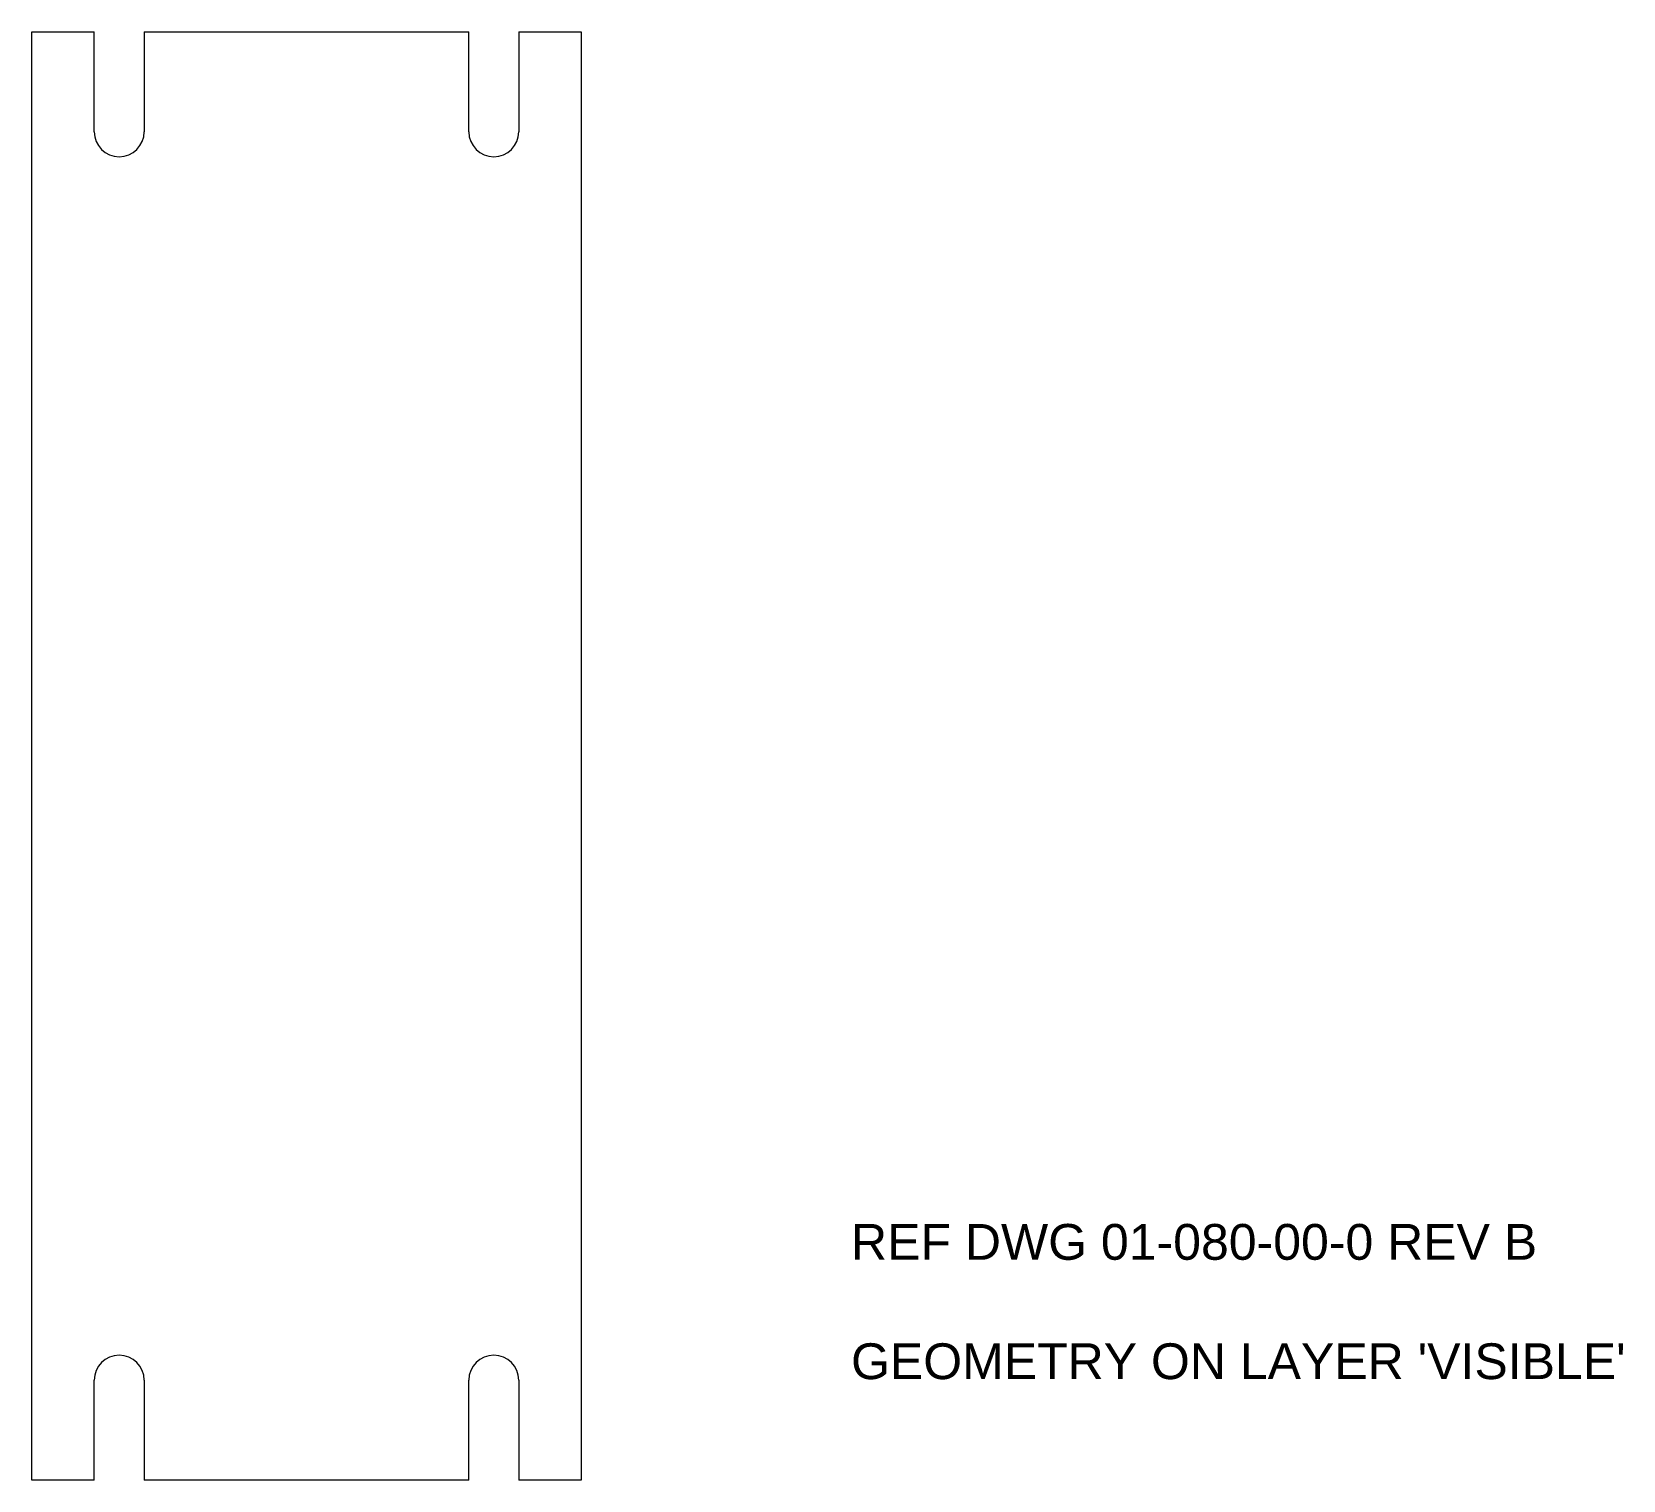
# Model space of a CAD drawing. Header units: inches. Extents: x 5.6 to 37.5, y -6.5 to 22.5.
import ezdxf

# ---------------------------------------------------------------- set-up
doc = ezdxf.new("R2010")
doc.units = ezdxf.units.IN
doc.header["$MEASUREMENT"] = 0
doc.layers.add('CONTINUOUS', color=7, linetype='Continuous', lineweight=0)
doc.layers.add('VISIBLE', color=7, linetype='Continuous', lineweight=0)
doc.styles.get("Standard").update_dxf_attribs({"font": 'txt', "height": 0.125})

msp = doc.modelspace()

# ---------------------------------------------------------------- linework, layer by layer
at = {"layer": 'VISIBLE'}
for p, q in [((5.606, -6.507), (5.606, 22.493)), ((5.606, 22.493), (6.856, 22.493)), ((6.856, 20.493), (6.856, 22.493)), ((7.856, 22.493), (14.356, 22.493)), ((7.856, 22.493), (7.856, 20.493)), ((14.356, 20.493), (14.356, 22.493)), ((15.356, 22.493), (15.356, 20.493)), ((15.356, 22.493), (16.606, 22.493)), ((16.606, 22.493), (16.606, -6.507)), ((6.856, -6.507), (6.856, -4.507)), ((7.856, -4.507), (7.856, -6.507)), ((14.356, -6.507), (14.356, -4.507)), ((15.356, -4.507), (15.356, -6.507)), ((6.856, -6.507), (5.606, -6.507)), ((14.356, -6.507), (7.856, -6.507)), ((16.606, -6.507), (15.356, -6.507))]:
    msp.add_line(p, q, dxfattribs=at)
for centre, start, end in [((7.356, 20.493), 180, 0), ((14.856, 20.493), 180, 0), ((7.356, -4.507), 0, 180), ((14.856, -4.507), 0, 180)]:
    msp.add_arc(centre, 0.5, start, end, dxfattribs=at)

# ---------------------------------------------------------------- texts
at = {"layer": 'CONTINUOUS', "insert": (22.012, -1.378), "char_height": 0.71667, "attachment_point": 1}
msp.add_mtext("{\\fArial|b0|i0|c0|p0;\\C7;REF DWG 01-080-00-0 REV B}{\\fArial|b0|i0|c0|p0;\\C7;\\P}{\\fArial|b0|i0|c0|p0;\\C7;\\PGEOMETRY ON LAYER 'VISIBLE'}{\\fArial|b0|i0|c0|p0;\\C7;\\H0.125x;}", dxfattribs=at)

doc.saveas('drawing.dxf')
